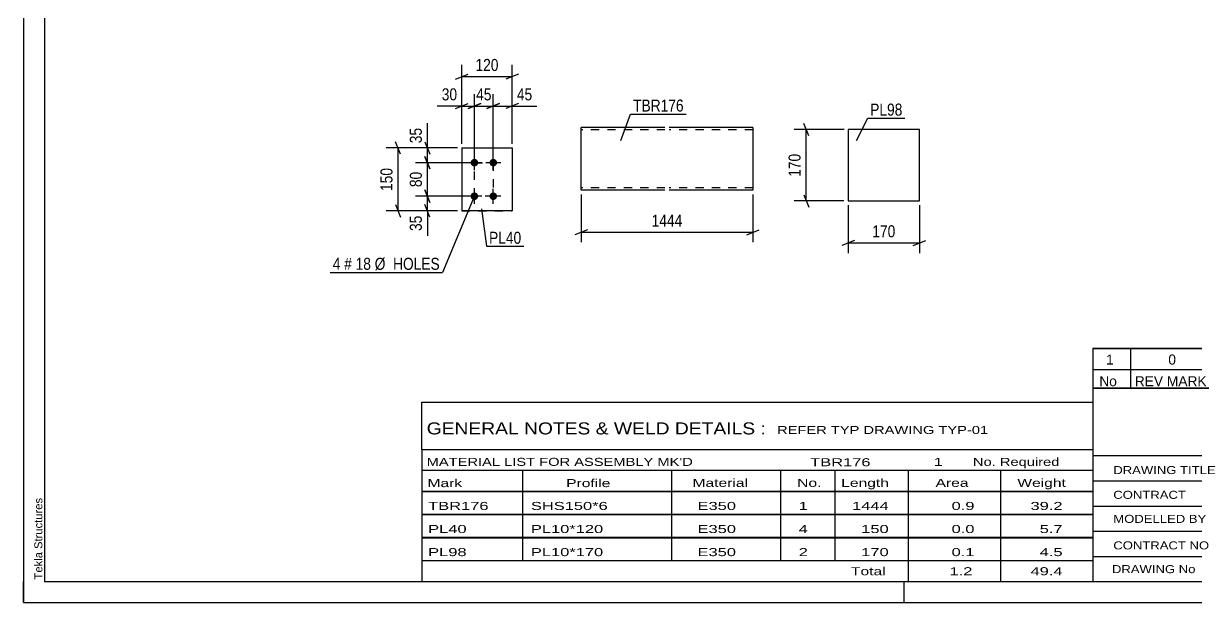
# Model space of a CAD drawing. Header units: millimetres. Extents: x 0 to 420, y 0 to 297.
# Drawn here: x 0 to 279.7, y 0 to 138 of the extents above; entities that cross this region are included whole.
import ezdxf

# ---------------------------------------------------------------- set-up
doc = ezdxf.new("R2010")
doc.units = ezdxf.units.MM
doc.linetypes.add('DXK_LINE_DOT2', pattern=[3.9198, 1.9599, -1.9599])
doc.styles.add('Arial', font='ARIAL.TTF', dxfattribs={"height": 0.2})
doc.styles.add('Arial Narrow', font='ARIALN.TTF', dxfattribs={"height": 0.2})

# ---------------------------------------------------------------- blocks, each defined once
blk = doc.blocks.new('Unknown-580573664-1163')
at = {"color": 5, "linetype": 'Continuous'}
for p, q in [((0, 297), (0, 0)), ((5, 292), (5, 5)), ((0, 0), (0, 5)), ((5, 5), (415, 5)), ((210, 0), (210, 5)), ((0, 0), (420, 0))]:
    blk.add_line(p, q, dxfattribs=at)
at = {"color": 174, "linetype": 'Continuous', "style": 'Arial'}
blk.add_text('Tekla Structures', height=1.9102, rotation=90, dxfattribs=at).set_placement((4.5, 5.5))
blk = doc.blocks.new('Bolt-580573664-2158 - 2123')
at = {"linetype": 'Continuous'}
for points in [[(107.53, 105.71), (107.72, 105.69), (107.9, 105.64), (108.06, 105.54), (108.2, 105.42), (108.31, 105.26), (108.39, 105.09), (108.43, 104.91), (108.43, 104.72), (108.39, 104.54), (108.31, 104.36), (108.2, 104.21), (108.06, 104.09), (107.9, 103.99), (107.72, 103.93), (107.53, 103.91), (107.34, 103.93), (107.17, 103.99), (107, 104.09), (106.86, 104.21), (106.75, 104.36), (106.68, 104.54), (106.64, 104.72), (106.64, 104.91), (106.68, 105.09), (106.75, 105.26), (106.86, 105.42), (107, 105.54), (107.17, 105.64), (107.34, 105.69)], [(112.03, 105.71), (112.22, 105.69), (112.4, 105.64), (112.56, 105.54), (112.7, 105.42), (112.81, 105.26), (112.89, 105.09), (112.93, 104.91), (112.93, 104.72), (112.89, 104.54), (112.81, 104.36), (112.7, 104.21), (112.56, 104.09), (112.4, 103.99), (112.22, 103.93), (112.03, 103.91), (111.84, 103.93), (111.67, 103.99), (111.5, 104.09), (111.36, 104.21), (111.25, 104.36), (111.18, 104.54), (111.14, 104.72), (111.14, 104.91), (111.18, 105.09), (111.25, 105.26), (111.36, 105.42), (111.5, 105.54), (111.67, 105.64), (111.84, 105.69)], [(107.53, 97.71), (107.72, 97.69), (107.9, 97.64), (108.06, 97.54), (108.2, 97.42), (108.31, 97.26), (108.39, 97.09), (108.43, 96.91), (108.43, 96.72), (108.39, 96.54), (108.31, 96.36), (108.2, 96.21), (108.06, 96.09), (107.9, 95.99), (107.72, 95.93), (107.53, 95.91), (107.34, 95.93), (107.17, 95.99), (107, 96.09), (106.86, 96.21), (106.75, 96.36), (106.68, 96.54), (106.64, 96.72), (106.64, 96.91), (106.68, 97.09), (106.75, 97.26), (106.86, 97.42), (107, 97.54), (107.17, 97.64), (107.34, 97.69)], [(112.03, 97.71), (112.22, 97.69), (112.4, 97.64), (112.56, 97.54), (112.7, 97.42), (112.81, 97.26), (112.89, 97.09), (112.93, 96.91), (112.93, 96.72), (112.89, 96.54), (112.81, 96.36), (112.7, 96.21), (112.56, 96.09), (112.4, 95.99), (112.22, 95.93), (112.03, 95.91), (111.84, 95.93), (111.67, 95.99), (111.5, 96.09), (111.36, 96.21), (111.25, 96.36), (111.18, 96.54), (111.14, 96.72), (111.14, 96.91), (111.18, 97.09), (111.25, 97.26), (111.36, 97.42), (111.5, 97.54), (111.67, 97.64), (111.84, 97.69)]]:
    blk.add_hatch(color=1, dxfattribs=at).paths.add_polyline_path(points)
at = {"color": 1, "linetype": 'Continuous'}
for p, q in [((107.53, 103.01), (107.53, 106.61)), ((112.03, 103.01), (112.03, 106.61)), ((109.33, 104.81), (105.73, 104.81)), ((113.83, 104.81), (110.23, 104.81)), ((107.53, 95.01), (107.53, 98.61)), ((112.03, 95.01), (112.03, 98.61)), ((109.33, 96.81), (105.73, 96.81)), ((113.83, 96.81), (110.23, 96.81))]:
    blk.add_line(p, q, dxfattribs=at)
blk = doc.blocks.new('Part-580573664-2163 - 2123')
at = {"color": 2, "linetype": 'Continuous'}
for p, q in [((104.53, 108.31), (116.53, 108.31)), ((104.53, 108.31), (104.53, 93.31)), ((116.53, 108.31), (116.53, 108.31)), ((116.53, 108.31), (116.53, 93.31)), ((116.53, 93.31), (104.53, 93.31)), ((104.53, 93.31), (104.53, 93.31))]:
    blk.add_line(p, q, dxfattribs=at)
at = {"color": 7, "linetype": 'DXK_LINE_DOT2'}
for p, q in [((104.53, 108.31), (116.53, 108.31)), ((116.53, 108.31), (116.53, 108.31)), ((104.53, 93.31), (116.53, 93.31))]:
    blk.add_line(p, q, dxfattribs=at)
blk = doc.blocks.new('Part-580573664-2294 - 2288')
at = {"color": 2, "linetype": 'Continuous'}
for p, q in [((196.67, 112.68), (196.66, 95.68)), ((213.67, 112.68), (196.67, 112.68)), ((213.66, 95.68), (213.67, 112.68)), ((196.66, 95.68), (213.66, 95.68))]:
    blk.add_line(p, q, dxfattribs=at)
blk = doc.blocks.new('Part-580573664-2321 - 2313')
at = {"color": 2, "linetype": 'Continuous'}
for p, q in [((152.96, 113.23), (132.96, 113.23)), ((132.96, 98.32), (132.96, 113.23)), ((173.96, 113.23), (153.96, 113.23)), ((173.96, 113.23), (173.96, 98.23)), ((132.96, 98.23), (132.96, 98.32)), ((152.96, 98.23), (132.96, 98.23)), ((173.96, 98.23), (153.96, 98.23))]:
    blk.add_line(p, q, dxfattribs=at)
at = {"color": 7, "linetype": 'DXK_LINE_DOT2'}
for p, q in [((152.96, 112.63), (132.96, 112.63)), ((173.96, 112.63), (153.96, 112.63)), ((132.96, 98.83), (132.96, 98.88)), ((152.96, 98.83), (132.96, 98.83)), ((173.96, 98.83), (153.96, 98.83)), ((173.96, 98.83), (173.96, 98.88))]:
    blk.add_line(p, q, dxfattribs=at)
blk = doc.blocks.new('Rectangle-580573664-2273 - 2123')
at = {"color": 1, "linetype": 'DXK_LINE_DOT2'}
blk.add_lwpolyline([(107.53, 104.81), (112.03, 104.81), (112.03, 96.81), (107.53, 96.81), (107.53, 104.81)], close=True, dxfattribs=at)
blk = doc.blocks.new('StraightDimension-580573664-2166 - 2123')
at = {"color": 7, "linetype": 'Continuous'}
for p, q in [((103.03, 124.71), (106.03, 125.91)), ((104.53, 109.31), (104.53, 128.16)), ((118.03, 125.91), (115.03, 124.71)), ((116.53, 109.31), (116.53, 128.16)), ((104.53, 125.31), (116.53, 125.31))]:
    blk.add_line(p, q, dxfattribs=at)
at = {"color": 0}
blk.add_wipeout([(113.87, 126.06), (113.87, 130.26), (107.19, 130.26), (107.19, 126.06)], dxfattribs=at)
at = {"color": 3, "style": 'Arial Narrow'}
blk.add_text('120', height=2.863, dxfattribs=at).set_placement((107.79, 126.66))
blk = doc.blocks.new('StraightDimension-580573664-2183 - 2123')
at = {"color": 7, "linetype": 'Continuous'}
for p, q in [((107.53, 105.81), (107.53, 121.16)), ((112.03, 105.81), (112.03, 121.16)), ((106.03, 117.71), (109.03, 118.91)), ((107.53, 118.31), (112.03, 118.31)), ((113.53, 118.91), (110.53, 117.71))]:
    blk.add_line(p, q, dxfattribs=at)
at = {"color": 0}
blk.add_wipeout([(112.21, 119.06), (112.21, 123.26), (107.35, 123.26), (107.35, 119.06)], dxfattribs=at)
at = {"color": 3, "style": 'Arial Narrow'}
blk.add_text('45', height=2.863, dxfattribs=at).set_placement((107.95, 119.66))
blk = doc.blocks.new('StraightDimension-580573664-2193 - 2123')
at = {"color": 7, "linetype": 'Continuous'}
for p, q in [((104.53, 109.31), (104.53, 121.16)), ((107.53, 105.81), (107.53, 121.16)), ((103.03, 117.71), (106.03, 118.91)), ((104.53, 118.31), (107.53, 118.31)), ((109.03, 118.91), (106.03, 117.71))]:
    blk.add_line(p, q, dxfattribs=at)
at = {"color": 0}
blk.add_wipeout([(104.01, 119.06), (104.01, 123.26), (99.15, 123.26), (99.15, 119.06)], dxfattribs=at)
at = {"color": 7, "linetype": 'Continuous'}
blk.add_line((104.53, 118.31), (98.63, 118.31), dxfattribs=at)
blk.add_line((104.53, 118.31), (98.63, 118.31), dxfattribs=at)
at = {"color": 3, "style": 'Arial Narrow'}
blk.add_text('30', height=2.863, dxfattribs=at).set_placement((99.75, 119.66))
blk = doc.blocks.new('StraightDimension-580573664-2206 - 2123')
at = {"color": 7, "linetype": 'Continuous'}
for p, q in [((112.03, 105.81), (112.03, 121.16)), ((116.53, 109.31), (116.53, 121.16)), ((110.53, 117.71), (113.53, 118.91)), ((112.03, 118.31), (116.53, 118.31)), ((118.03, 118.91), (115.03, 117.71))]:
    blk.add_line(p, q, dxfattribs=at)
at = {"color": 0}
blk.add_wipeout([(121.91, 119.06), (121.91, 123.26), (117.06, 123.26), (117.06, 119.06)], dxfattribs=at)
at = {"color": 7, "linetype": 'Continuous'}
blk.add_line((116.53, 118.31), (122.44, 118.31), dxfattribs=at)
blk.add_line((116.53, 118.31), (122.44, 118.31), dxfattribs=at)
at = {"color": 3, "style": 'Arial Narrow'}
blk.add_text('45', height=2.863, dxfattribs=at).set_placement((117.66, 119.66))
blk = doc.blocks.new('StraightDimension-580573664-2220 - 2123')
at = {"color": 7, "linetype": 'Continuous'}
for p, q in [((89.94, 106.81), (88.74, 109.81)), ((103.53, 108.31), (86.49, 108.31)), ((89.34, 93.31), (89.34, 108.31)), ((103.53, 93.31), (86.49, 93.31)), ((88.74, 94.81), (89.94, 91.81))]:
    blk.add_line(p, q, dxfattribs=at)
at = {"color": 0}
blk.add_wipeout([(88.59, 104.16), (84.39, 104.16), (84.39, 97.47), (88.59, 97.47)], dxfattribs=at)
at = {"color": 3, "style": 'Arial Narrow'}
blk.add_text('150', height=2.863, rotation=90.0002, dxfattribs=at).set_placement((87.99, 98.07))
blk = doc.blocks.new('StraightDimension-580573664-2237 - 2123')
at = {"color": 7, "linetype": 'Continuous'}
for p, q in [((95.74, 98.31), (96.94, 95.31)), ((106.53, 96.81), (93.49, 96.81)), ((96.34, 93.31), (96.34, 96.81)), ((103.53, 93.31), (93.49, 93.31)), ((96.94, 91.81), (95.74, 94.81))]:
    blk.add_line(p, q, dxfattribs=at)
at = {"color": 0}
blk.add_wipeout([(95.59, 92.79), (91.39, 92.79), (91.39, 87.93), (95.59, 87.93)], dxfattribs=at)
at = {"color": 7, "linetype": 'Continuous'}
blk.add_line((96.34, 93.31), (96.34, 87.41), dxfattribs=at)
blk.add_line((96.34, 93.31), (96.34, 87.41), dxfattribs=at)
at = {"color": 3, "style": 'Arial Narrow'}
blk.add_text('35', height=2.863, rotation=90.0002, dxfattribs=at).set_placement((94.99, 88.53))
blk = doc.blocks.new('StraightDimension-580573664-2250 - 2123')
at = {"color": 7, "linetype": 'Continuous'}
for p, q in [((95.74, 106.31), (96.94, 103.31)), ((106.53, 104.81), (93.49, 104.81)), ((96.34, 96.81), (96.34, 104.81)), ((96.94, 95.31), (95.74, 98.31)), ((106.53, 96.81), (93.49, 96.81))]:
    blk.add_line(p, q, dxfattribs=at)
at = {"color": 0}
blk.add_wipeout([(95.59, 103.24), (91.39, 103.24), (91.39, 98.39), (95.59, 98.39)], dxfattribs=at)
at = {"color": 3, "style": 'Arial Narrow'}
blk.add_text('80', height=2.863, rotation=90.0002, dxfattribs=at).set_placement((94.99, 98.99))
blk = doc.blocks.new('StraightDimension-580573664-2260 - 2123')
at = {"color": 7, "linetype": 'Continuous'}
for p, q in [((95.74, 109.81), (96.94, 106.81)), ((103.53, 108.31), (93.49, 108.31)), ((96.94, 103.31), (95.74, 106.31)), ((96.34, 104.81), (96.34, 108.31)), ((106.53, 104.81), (93.49, 104.81))]:
    blk.add_line(p, q, dxfattribs=at)
at = {"color": 0}
blk.add_wipeout([(95.59, 113.7), (91.39, 113.7), (91.39, 108.84), (95.59, 108.84)], dxfattribs=at)
at = {"color": 7, "linetype": 'Continuous'}
blk.add_line((96.34, 108.31), (96.34, 114.22), dxfattribs=at)
blk.add_line((96.34, 108.31), (96.34, 114.22), dxfattribs=at)
at = {"color": 3, "style": 'Arial Narrow'}
blk.add_text('35', height=2.863, rotation=90.0002, dxfattribs=at).set_placement((94.99, 109.44))
blk = doc.blocks.new('StraightDimension-580573664-2305 - 2288')
at = {"color": 7, "linetype": 'Continuous'}
for p, q in [((196.66, 94.68), (196.66, 83.28)), ((213.66, 94.68), (213.66, 83.28)), ((198.16, 86.28), (195.16, 85.08)), ((196.66, 85.68), (213.66, 85.68)), ((212.16, 85.08), (215.16, 86.28))]:
    blk.add_line(p, q, dxfattribs=at)
at = {"color": 0}
blk.add_wipeout([(208.51, 86.43), (208.51, 90.63), (201.82, 90.63), (201.82, 86.43)], dxfattribs=at)
at = {"color": 3, "style": 'Arial Narrow'}
blk.add_text('170', height=2.863, dxfattribs=at).set_placement((202.42, 87.03))
blk = doc.blocks.new('StraightDimension-580573664-2296 - 2288')
at = {"color": 7, "linetype": 'Continuous'}
for p, q in [((195.67, 112.68), (183.81, 112.68)), ((187.26, 111.18), (186.06, 114.18)), ((186.66, 95.68), (186.66, 112.68)), ((195.66, 95.68), (183.81, 95.68)), ((186.06, 97.18), (187.26, 94.18))]:
    blk.add_line(p, q, dxfattribs=at)
at = {"color": 0}
blk.add_wipeout([(185.91, 107.52), (181.71, 107.52), (181.71, 100.84), (185.91, 100.84)], dxfattribs=at)
at = {"color": 3, "style": 'Arial Narrow'}
blk.add_text('170', height=2.863, rotation=90.0002, dxfattribs=at).set_placement((185.31, 101.44))
blk = doc.blocks.new('StraightDimension-580573664-2325 - 2313')
at = {"color": 7, "linetype": 'Continuous'}
for p, q in [((132.96, 97.23), (132.96, 85.83)), ((173.96, 97.23), (173.96, 85.83)), ((134.46, 88.83), (131.46, 87.63)), ((132.96, 88.23), (173.96, 88.23)), ((172.46, 87.63), (175.46, 88.83))]:
    blk.add_line(p, q, dxfattribs=at)
at = {"color": 0}
blk.add_wipeout([(157.71, 88.98), (157.71, 93.18), (149.2, 93.18), (149.2, 88.98)], dxfattribs=at)
at = {"color": 3, "style": 'Arial Narrow'}
blk.add_text('1444', height=2.863, dxfattribs=at).set_placement((149.8, 89.58))
blk = doc.blocks.new('Unknown-580573664-3727')
at = {"color": 7, "linetype": 'Continuous'}
for p, q in [((255, 51.05), (255, 5)), ((255, 51.05), (415, 51.05)), ((415, 51), (415, 5)), ((255, 35), (415, 35)), ((295.14, 35), (295.14, 5)), ((255, 29), (415, 29)), ((397, 5.05), (397, 29.05)), ((255, 23), (415, 23)), ((339.14, 23), (339.14, 5)), ((255, 17), (415, 17)), ((255, 11), (397, 11)), ((255, 5), (415, 5))]:
    blk.add_line(p, q, dxfattribs=at)
at = {"color": 7, "style": 'Arial Narrow'}
for s, height, width, p in [('DRAWING TITLE', 1.9089, 1.425378, (259.88, 30.61)), ('TC-BRACE', 1.909, 1.425378, (296.81, 30.59)), ('CONTRACT', 1.909, 1.425378, (259.88, 24.71)), ('TERMINAL BUILDING', 1.9089, 1.425378, (297.06, 25.07)), ('MODELLED BY', 1.9089, 1.425378, (259.88, 18.98)), ('GSK', 1.909, 1.425378, (296.88, 19.04)), ('ISSUED', 1.909, 1.425378, (339.94, 18.64)), ('17.03.2026', 1.909, 1.425378, (356.69, 18.52)), ('CONTRACT NO', 1.9089, 1.425378, (259.88, 12.66)), ('AN-C-1376', 1.909, 1.425378, (297.23, 12.78)), ('SCALE', 1.909, 1.425378, (339.94, 12.65)), ('A1', 6.204, 1.25, (401.24, 7.2)), ('DRAWING No', 1.909, 1.425378, (259.56, 7)), ('[TBR.176]', 1.909, 1.425378, (297.46, 6.99)), ('1', 3.34, 1.5, (376.91, 5.68)), ('REVISION No.', 1.9089, 1.425378, (339.94, 5.77))]:
    blk.add_text(s, height=height, dxfattribs=dict(at, width=width)).set_placement(p)
at = {"color": 7, "linetype": 'Continuous', "style": 'Arial Narrow'}
for s, height, width, p in [('PH #', 2.1, 1.42538, (402.4, 24.55)), ('101', 2.1, 1.42538, (403.41, 18.55)), ('NTS', 1.909, 1.425378, (357, 13.05))]:
    blk.add_text(s, height=height, dxfattribs=dict(at, width=width)).set_placement(p)
blk = doc.blocks.new('Unknown-580573664-3728')
at = {"color": 7, "linetype": 'Continuous'}
for p, q in [((255, 60.55), (415, 60.55)), ((415, 60.55), (255, 60.55)), ((255, 60.55), (255, 55.55)), ((264, 60.55), (264, 55.55)), ((288, 60.55), (288, 55.55)), ((385, 60.55), (385, 55.55)), ((415, 60.55), (415, 55.55)), ((255, 55.55), (415, 55.55)), ((255, 55.55), (255, 51.05)), ((255, 55.55), (415, 55.55)), ((264, 55.55), (264, 51.05)), ((288, 55.55), (288, 51.05)), ((385, 55.55), (385, 51.05)), ((415, 55.55), (415, 51.05)), ((415, 51.05), (255, 51.05))]:
    blk.add_line(p, q, dxfattribs=at)
at = {"color": 7, "linetype": 'Continuous', "style": 'Arial Narrow'}
for s, height, width, p in [('1', 2.39, 1.196471, (258.16, 56.7)), ('0', 2.39, 1.196471, (273, 56.7)), ('ISSUED FOR CONSTRUCTION', 2.3861, 1.196471, (290, 56.7)), ('17.03.2026', 2.386, 1.196471, (391, 56.7)), ('No', 2.386, 1.2, (256.54, 51.55)), ('REV MARK', 2.386, 1.2, (265, 51.55)), ('REVISION DESCRIPTION', 2.3861, 1.2, (290, 51.55)), ('REV. DATE', 2.386, 1.2, (390.28, 51.55))]:
    blk.add_text(s, height=height, dxfattribs=dict(at, width=width)).set_placement(p)
blk = doc.blocks.new('Unknown-580573664-3729')
at = {"color": 7, "linetype": 'Continuous'}
for p, q in [((95, 47.75), (255, 47.75)), ((95, 36.5), (95, 47.75)), ((255, 47.75), (255, 36.5)), ((95, 36.5), (255, 36.5)), ((95, 36.5), (95, 31.5)), ((255, 36.5), (255, 31.5)), ((95, 31.5), (255, 31.5)), ((95, 31.5), (95, 26.5)), ((119, 31.5), (119, 26.5)), ((154.5, 31.5), (154.5, 26.5)), ((180.5, 31.5), (180.5, 26.5)), ((193.5, 31.5), (193.5, 26.5)), ((211, 31.5), (211, 26.5)), ((233, 31.5), (233, 26.5)), ((255, 31.5), (255, 26.5)), ((95, 26.5), (255, 26.5)), ((95, 26.45), (95, 21.05)), ((95, 26.45), (255, 26.45)), ((119, 26.5), (119, 21)), ((154.5, 26.5), (154.5, 21)), ((180.5, 26.5), (180.5, 21)), ((193.5, 26.5), (193.5, 21)), ((211, 26.5), (211, 21)), ((233, 26.5), (233, 21)), ((255, 26.45), (255, 21.05)), ((95, 21.05), (255, 21.05)), ((95, 20.95), (95, 15.55)), ((95, 20.95), (255, 20.95)), ((119, 21), (119, 15.5)), ((154.5, 21), (154.5, 15.5)), ((180.5, 21), (180.5, 15.5)), ((193.5, 21), (193.5, 15.5)), ((211, 21), (211, 15.5)), ((233, 21), (233, 15.5)), ((255, 20.95), (255, 15.55)), ((95, 15.55), (255, 15.55)), ((95, 15.45), (95, 10.05)), ((95, 15.45), (255, 15.45)), ((119, 15.5), (119, 10)), ((154.5, 15.5), (154.5, 10)), ((180.5, 15.5), (180.5, 10)), ((193.5, 15.5), (193.5, 10)), ((211, 15.5), (211, 10)), ((233, 15.5), (233, 10)), ((255, 15.45), (255, 10.05)), ((95, 10.05), (255, 10.05)), ((95, 10), (255, 10)), ((95, 10), (95, 5)), ((211, 10), (211, 5)), ((233, 10), (233, 5)), ((255, 10), (255, 5)), ((95, 5), (255, 5))]:
    blk.add_line(p, q, dxfattribs=at)
at = {"color": 7, "style": 'Arial Narrow'}
for s, height, width, p in [('GENERAL NOTES & WELD DETAILS :', 2.8633, 1.4, (96.15, 40.06)), ('REFER TYP DRAWING TYP-01', 1.9089, 1.6, (179.7, 40.16)), ("MATERIAL LIST FOR ASSEMBLY MK'D", 1.9089, 1.6, (96.15, 32.56)), ('TBR176', 1.909, 1.794707, (187.59, 32.47)), ('1', 1.91, 1.794707, (217.08, 32.56)), ('No. Required', 1.9089, 1.6, (226.41, 32.56)), ('Mark', 1.909, 1.7, (96.34, 27.5)), ('Profile', 1.909, 1.7, (129.41, 27.5)), ('Material', 1.909, 1.7, (159.54, 27.56)), ('No.', 1.909, 1.7, (184.5, 27.56)), ('Length', 1.909, 1.7, (195, 27.56)), ('Area', 1.909, 1.7, (217.5, 27.56)), ('Weight', 1.909, 1.7, (237, 27.56))]:
    blk.add_text(s, height=height, dxfattribs=dict(at, width=width)).set_placement(p)
at = {"color": 7, "linetype": 'Continuous', "style": 'Arial Narrow'}
for s, height, width, p in [('TBR176', 1.909, 1.794707, (96.5, 22.06)), ('SHS150*6', 1.909, 1.794707, (121, 22.06)), ('E350', 1.909, 1.794707, (160.74, 22.06)), ('1', 1.91, 1.794707, (184.86, 22.06)), ('1444', 1.909, 1.794707, (197.58, 22.06)), ('0.9', 1.909, 1.794707, (221.32, 22.06)), ('39.2', 1.909, 1.794707, (240.14, 22.06)), ('PL40', 1.909, 1.794707, (96.5, 16.56)), ('PL10*120', 1.909, 1.794707, (121, 16.56)), ('E350', 1.909, 1.794707, (160.74, 16.56)), ('4', 1.91, 1.794707, (184.86, 16.56)), ('150', 1.909, 1.794707, (199.77, 16.56)), ('0.0', 1.909, 1.794707, (221.32, 16.56)), ('5.7', 1.909, 1.794707, (242.33, 16.56)), ('PL98', 1.909, 1.794707, (96.5, 11.06)), ('PL10*170', 1.909, 1.794707, (121, 11.06)), ('E350', 1.909, 1.794707, (160.74, 11.06)), ('2', 1.91, 1.794707, (184.86, 11.06)), ('170', 1.909, 1.794707, (199.77, 11.06)), ('0.1', 1.909, 1.794707, (221.32, 11.06)), ('4.5', 1.909, 1.794707, (242.33, 11.06)), ('Total', 1.909, 1.7, (197.33, 6.5)), ('1.2', 1.909, 1.794707, (220.83, 6.5)), ('49.4', 1.909, 1.794707, (240.14, 6.5))]:
    blk.add_text(s, height=height, dxfattribs=dict(at, width=width)).set_placement(p)
blk = doc.blocks.new('Mark-580573664-2154 - 2123')
at = {"color": 0}
blk.add_wipeout([(75.58, 79.28), (75.58, 82.28), (73.75, 82.28), (73.75, 79.28)], dxfattribs=at)
blk.add_wipeout([(75.58, 79.28), (75.58, 82.28), (73.75, 82.28), (73.75, 79.28)], dxfattribs=at)
blk.add_wipeout([(78.3, 79.28), (78.3, 82.28), (76.48, 82.28), (76.48, 79.28)], dxfattribs=at)
blk.add_wipeout([(78.3, 79.28), (78.3, 82.28), (76.48, 82.28), (76.48, 79.28)], dxfattribs=at)
at = {"color": 3, "style": 'Arial Narrow'}
blk.add_text('4', height=2.86, dxfattribs=at).set_placement((73.75, 79.28))
at = {"color": 0}
blk.add_wipeout([(82.86, 79.28), (82.86, 82.28), (79.2, 82.28), (79.2, 79.28)], dxfattribs=at)
blk.add_wipeout([(82.86, 79.28), (82.86, 82.28), (79.2, 82.28), (79.2, 79.28)], dxfattribs=at)
at = {"color": 3, "style": 'Arial Narrow'}
blk.add_text('#', height=2.86, dxfattribs=at).set_placement((76.48, 79.28))
at = {"color": 0}
blk.add_wipeout([(99.29, 79.28), (99.29, 82.28), (83.76, 82.28), (83.76, 79.28)], dxfattribs=at)
blk.add_wipeout([(99.29, 79.28), (99.29, 82.28), (83.76, 82.28), (83.76, 79.28)], dxfattribs=at)
at = {"color": 7, "linetype": 'Continuous'}
for p in [(107.58, 96.94), (73.15, 78.68)]:
    blk.add_line(p, (99.89, 78.68), dxfattribs=at)
at = {"color": 3, "style": 'Arial Narrow'}
for s, p in [('18', (79.2, 79.28)), ('Ø  HOLES', (83.76, 79.28))]:
    blk.add_text(s, height=2.863, dxfattribs=at).set_placement(p)
blk = doc.blocks.new('Mark-580573664-2159 - 2123')
at = {"color": 0}
blk.add_wipeout([(118.71, 85.48), (118.71, 88.48), (111.03, 88.48), (111.03, 85.48)], dxfattribs=at)
blk.add_wipeout([(118.71, 85.48), (118.71, 88.48), (111.03, 88.48), (111.03, 85.48)], dxfattribs=at)
at = {"color": 30, "linetype": 'Continuous'}
for p, q in [((109.25, 93.84), (110.43, 84.88)), ((110.43, 84.88), (119.31, 84.88))]:
    blk.add_line(p, q, dxfattribs=at)
at = {"color": 3, "style": 'Arial Narrow'}
blk.add_text('PL40', height=2.863, dxfattribs=at).set_placement((111.03, 85.48))
blk = doc.blocks.new('Mark-580573664-2290 - 2288')
at = {"color": 0}
blk.add_wipeout([(209.59, 116.02), (209.59, 119.02), (201.92, 119.02), (201.92, 116.02)], dxfattribs=at)
blk.add_wipeout([(209.59, 116.02), (209.59, 119.02), (201.92, 119.02), (201.92, 116.02)], dxfattribs=at)
at = {"color": 30, "linetype": 'Continuous'}
for p, q in [((198.68, 110.06), (201.32, 115.42)), ((201.32, 115.42), (210.19, 115.42))]:
    blk.add_line(p, q, dxfattribs=at)
at = {"color": 3, "style": 'Arial Narrow'}
blk.add_text('PL98', height=2.863, dxfattribs=at).set_placement((201.92, 116.02))
blk = doc.blocks.new('Mark-580573664-2317 - 2313')
at = {"color": 0}
blk.add_wipeout([(157.44, 116.99), (157.44, 119.99), (145.38, 119.99), (145.38, 116.99)], dxfattribs=at)
blk.add_wipeout([(157.44, 116.99), (157.44, 119.99), (145.38, 119.99), (145.38, 116.99)], dxfattribs=at)
at = {"color": 30, "linetype": 'Continuous'}
for p, q in [((142.42, 110.08), (144.78, 116.39)), ((144.78, 116.39), (158.04, 116.39))]:
    blk.add_line(p, q, dxfattribs=at)
at = {"color": 3, "style": 'Arial Narrow'}
blk.add_text('TBR176', height=2.863, dxfattribs=at).set_placement((145.38, 116.99))

msp = doc.modelspace()

# ---------------------------------------------------------------- block references
for name in ['Unknown-580573664-1163', 'Part-580573664-2321 - 2313', 'Part-580573664-2294 - 2288', 'Part-580573664-2163 - 2123', 'Bolt-580573664-2158 - 2123', 'Rectangle-580573664-2273 - 2123', 'Unknown-580573664-3728', 'Unknown-580573664-3727', 'Unknown-580573664-3729']:
    msp.add_blockref(name, (0, 0))

# ---------------------------------------------------------------- next in the draw order: block references
for name in ['StraightDimension-580573664-2166 - 2123', 'Mark-580573664-2317 - 2313', 'Mark-580573664-2290 - 2288', 'StraightDimension-580573664-2325 - 2313', 'Mark-580573664-2159 - 2123', 'StraightDimension-580573664-2305 - 2288']:
    msp.add_blockref(name, (0, 0))

# ---------------------------------------------------------------- next in the draw order: block references
for name in ['StraightDimension-580573664-2183 - 2123', 'StraightDimension-580573664-2296 - 2288']:
    msp.add_blockref(name, (0, 0))

# ---------------------------------------------------------------- next in the draw order: block references
for name in ['StraightDimension-580573664-2193 - 2123', 'StraightDimension-580573664-2206 - 2123']:
    msp.add_blockref(name, (0, 0))

# ---------------------------------------------------------------- next in the draw order: block references
msp.add_blockref('StraightDimension-580573664-2220 - 2123', (0, 0))

# ---------------------------------------------------------------- next in the draw order: block references
msp.add_blockref('StraightDimension-580573664-2237 - 2123', (0, 0))

# ---------------------------------------------------------------- next in the draw order: block references
msp.add_blockref('StraightDimension-580573664-2250 - 2123', (0, 0))

# ---------------------------------------------------------------- next in the draw order: block references
for name in ['StraightDimension-580573664-2260 - 2123', 'Mark-580573664-2154 - 2123']:
    msp.add_blockref(name, (0, 0))

doc.saveas('drawing.dxf')
